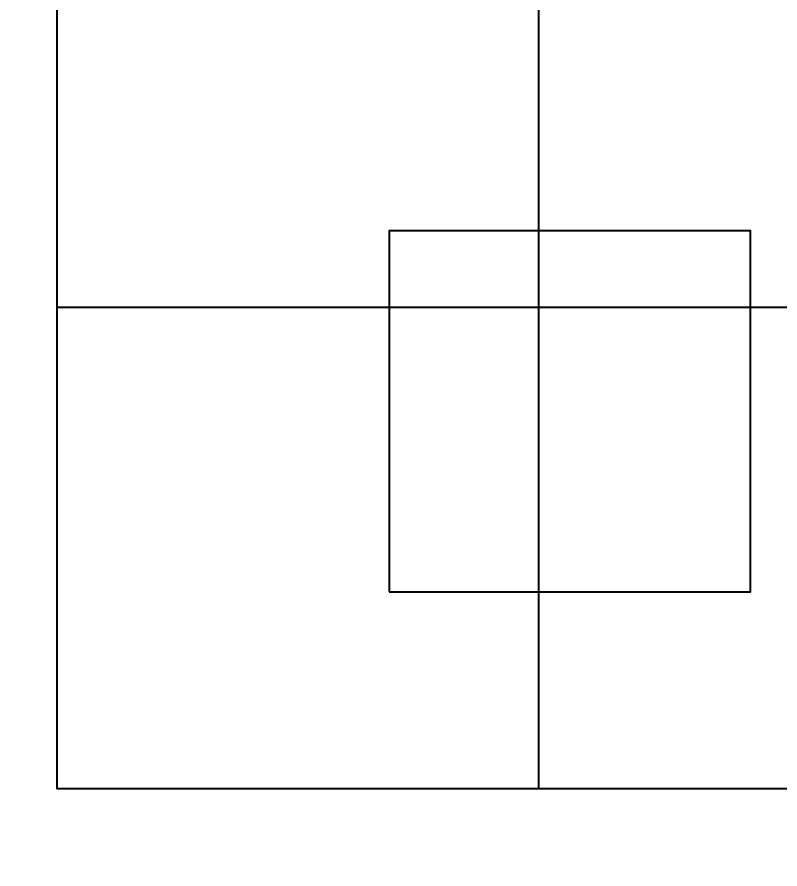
# Model space of a CAD drawing. Extents: x -560814 to 57327, y -29287 to 19916.
# Drawn here: x 3300 to 4251, y 6487 to 7548 of the extents above; entities that cross this region are included whole.
import ezdxf
from ezdxf import colors
from ezdxf.entities.mleader import LeaderData, LeaderLine
from ezdxf.math import Vec2, Vec3

# ---------------------------------------------------------------- set-up
doc = ezdxf.new("R2010")
doc.units = 0
doc.header["$LTSCALE"] = 0.25
doc.linetypes.add('DASHDOT', pattern=[25.4, 12.7, -6.35, 0, -6.35])
doc.layers.add('01-First Floor$0$FALSE CEILING', color=251, linetype='Continuous')
for name, color, linetype, lineweight in [('01-First Floor$0$LOADING', 253, 'Continuous', 5), ('01-First Floor$0$Walls', 251, 'Continuous', 5), ('E-LITE-CLNG-CNDT', 6, 'DASHDOT', 35), ('E-POWR-TEXT', 6, 'Continuous', 25)]:
    doc.layers.add(name, color=color, linetype=linetype, lineweight=lineweight)
doc.styles.add('DC_Elc_Romans', font='elc_romans.shx', dxfattribs={"width": 0.7})

# ---------------------------------------------------------------- blocks, each defined once
blk = doc.blocks.new('01-First Floor')
at = {"layer": '01-First Floor$0$FALSE CEILING', "linetype": 'Continuous'}
for p, q in [((3950.4, 6586.9), (3950.4, 8609.1)), ((3350.4, 7186.9), (8296.4, 7186.9))]:
    blk.add_line(p, q, dxfattribs=at)
at = {"layer": '01-First Floor$0$FALSE CEILING'}
blk.add_lwpolyline([(3350.4, 8609.1), (8296.4, 8609.1), (8296.4, 6586.9), (3350.4, 6586.9)], close=True, dxfattribs=at)
at = {"layer": '01-First Floor$0$FALSE CEILING', "elevation": -0.1}
blk.add_lwpolyline([(3764.3, 6832.1), (4214.3, 6832.1), (4214.3, 7282.1), (3764.3, 7282.1)], close=True, dxfattribs=at)
at = {"layer": '01-First Floor$0$LOADING', "elevation": -0.1}
blk.add_lwpolyline([(3764.3, 6832.1), (4214.3, 6832.1), (4214.3, 7282.1), (3764.3, 7282.1)], close=True, dxfattribs=at)
at = {"layer": '01-First Floor$0$Walls'}
for p, q in [((3350.4, 8609.1), (3350.4, 6586.9)), ((3350.4, 6586.9), (7216.4, 6586.9))]:
    blk.add_line(p, q, dxfattribs=at)

msp = doc.modelspace()

# ---------------------------------------------------------------- block references
at = {"layer": 'E-LITE-CLNG-CNDT'}
msp.add_blockref('01-First Floor', (0, 0), dxfattribs=at)

# ---------------------------------------------------------------- leaders
at = {"layer": 'E-POWR-TEXT'}
ml = msp.add_multileader_mtext('Standard', dxfattribs=at)
ml.set_content('DATA POINT FOR\\PTV AT 1600mm A.F.F.L', color=256, style='DC_Elc_Romans')
ml.set_leader_properties(color=45)
ml.build(insert=Vec2(0, 0))
ml.multileader.update_dxf_attribs({"dogleg_length": 2, "arrow_head_size": 200, "scale": 100})
ctx = ml.context
ctx.base_point, ctx.scale, ctx.char_height, ctx.arrow_head_size, ctx.landing_gap_size, ctx.plane_origin = Vec3(125.3, 9346), 100, 200, 200, 200, Vec3(8360.4, 10642.4)
ctx.text_align_type = 2
notes = []
notes.append((ctx, [(1, (1, 1, 0), (3489.5, 9346), (-1, 0), 490.8, [(2, [(5398, 5142.5)], 0, [])])]))
ctx.mtext.insert, ctx.mtext.width, ctx.mtext.alignment, ctx.mtext.flow_direction = Vec3(2798.7, 9446), 5586.09, 3, 5
for ctx, leaders in notes:
    for number, flags, end, landing, length, lines in leaders:
        leader = LeaderData()
        leader.index, (leader.has_last_leader_line, leader.has_dogleg_vector, leader.attachment_direction) = number, flags
        leader.last_leader_point, leader.dogleg_vector, leader.dogleg_length = Vec3(end), Vec3(landing), length
        for number, points, colour, breaks in lines:
            line = LeaderLine()
            line.index, line.vertices, line.color, line.breaks = number, Vec3.list(points), colors.encode_raw_color(colour), breaks
            leader.lines.append(line)
        ctx.leaders.append(leader)

doc.saveas('drawing.dxf')
